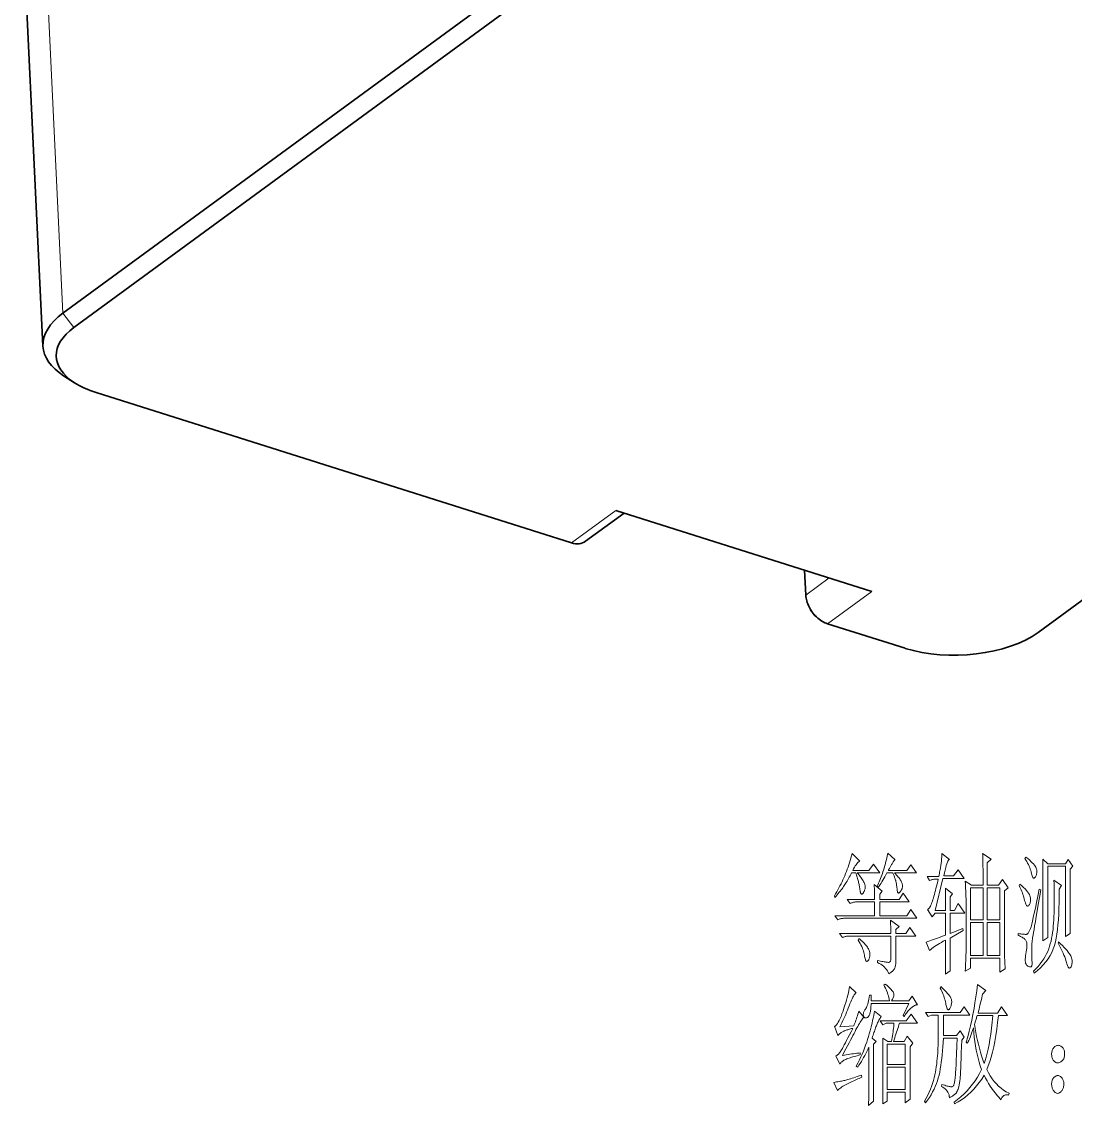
# Model space of a CAD drawing. Extents: x 20 to 415, y 10 to 290.
# Drawn here: x 332.04 to 373.4, y 143.09 to 185.61 of the extents above; entities that cross this region are included whole.
import ezdxf

# ---------------------------------------------------------------- set-up
doc = ezdxf.new("R2010")
doc.units = 0

msp = doc.modelspace()

# ---------------------------------------------------------------- linework, layer by layer
at = {"color": 7, "lineweight": 35}
for p, q in [((333.667, 174.175), (366.397, 198.136)), ((334.095, 173.612), (366.825, 197.573)), ((371.948, 161.649), (404.678, 185.61))]:
    msp.add_line(p, q, dxfattribs=at)
at = {"color": 7, "lineweight": 13, "ltscale": 0.435742}
msp.add_line((333.667, 174.175), (332.83, 191.584), dxfattribs=at)
at = {"color": 7, "lineweight": 35, "ltscale": 0.435742}
msp.add_line((332.882, 172.877), (332.045, 190.287), dxfattribs=at)
at = {"color": 7, "lineweight": 13, "ltscale": 0.017674}
msp.add_line((333.667, 174.175), (334.095, 173.612), dxfattribs=at)
at = {"color": 7, "lineweight": 35, "ltscale": 0.01264}
msp.add_line((334.117, 171.446), (333.692, 171.72), dxfattribs=at)
at = {"color": 7, "lineweight": 35, "ltscale": 0.489053}
msp.add_line((334.975, 171.057), (353.628, 165.162), dxfattribs=at)
at = {"color": 7, "lineweight": 13, "ltscale": 0.053845}
for p, q in [((353.628, 165.162), (355.366, 166.434)), ((363.682, 161.984), (365.419, 163.257))]:
    msp.add_line(p, q, dxfattribs=at)
at = {"color": 7, "lineweight": 35, "ltscale": 0.0469}
msp.add_line((354.177, 165.223), (355.691, 166.331), dxfattribs=at)
at = {"color": 7, "lineweight": 35, "ltscale": 0.263591}
msp.add_line((365.419, 163.257), (355.366, 166.434), dxfattribs=at)
at = {"color": 7, "lineweight": 35, "ltscale": 0.024561}
msp.add_line((362.826, 163.11), (362.779, 164.091), dxfattribs=at)
at = {"color": 7, "lineweight": 13, "ltscale": 0.028567}
msp.add_line((362.826, 163.11), (363.748, 163.785), dxfattribs=at)
at = {"color": 7, "lineweight": 35, "ltscale": 0.003102}
msp.add_line((363.006, 162.54), (362.951, 162.651), dxfattribs=at)
at = {"color": 7, "lineweight": 35, "ltscale": 0.003104}
msp.add_line((363.15, 162.343), (363.24, 162.257), dxfattribs=at)
at = {"color": 7, "lineweight": 35, "ltscale": 0.07975}
msp.add_line((363.682, 161.984), (366.723, 161.023), dxfattribs=at)
at = {"color": 7, "lineweight": 13}
for points in [[(364.645, 152.972), (364.62, 152.881), (364.595, 152.79), (364.568, 152.701), (364.541, 152.612), (364.512, 152.525), (364.483, 152.438), (364.452, 152.353), (364.421, 152.268), (364.388, 152.185), (364.355, 152.102), (364.32, 152.021), (364.284, 151.94), (364.246, 151.859), (364.208, 151.779), (364.167, 151.7), (364.126, 151.621), (364.082, 151.543), (364.038, 151.466), (363.992, 151.389), (363.945, 151.312), (363.965, 151.252), (364.012, 151.304), (364.056, 151.354), (364.099, 151.403), (364.139, 151.451), (364.177, 151.497), (364.213, 151.543), (364.247, 151.587), (364.278, 151.63), (364.308, 151.672), (364.335, 151.712), (364.361, 151.753), (364.388, 151.796), (364.415, 151.841), (364.444, 151.888), (364.472, 151.937), (364.502, 151.988), (364.531, 152.041), (364.562, 152.096), (364.593, 152.153), (364.625, 152.212), (364.785, 152.212), (364.8, 152.169), (364.815, 152.125), (364.829, 152.082), (364.842, 152.04), (364.855, 151.997), (364.866, 151.956), (364.877, 151.914), (364.887, 151.873), (364.896, 151.833), (364.905, 151.792), (364.913, 151.753), (364.92, 151.716), (364.927, 151.68), (364.934, 151.645), (364.94, 151.612), (364.946, 151.581), (364.951, 151.552), (364.956, 151.524), (364.961, 151.497), (364.965, 151.472), (364.969, 151.45), (364.974, 151.43), (364.979, 151.414), (364.986, 151.4), (364.992, 151.39), (365, 151.382), (365.007, 151.378), (365.016, 151.376), (365.025, 151.378), (365.035, 151.382), (365.045, 151.389), (365.055, 151.398), (365.065, 151.408), (365.075, 151.421), (365.085, 151.435), (365.095, 151.451), (365.105, 151.468), (365.115, 151.488), (365.125, 151.509), (365.135, 151.532), (365.144, 151.557), (365.15, 151.582), (365.155, 151.607), (365.157, 151.633), (365.157, 151.66), (365.155, 151.687), (365.151, 151.715), (365.144, 151.744), (365.136, 151.773), (365.125, 151.802), (365.111, 151.833), (365.094, 151.867), (365.074, 151.902), (365.051, 151.94), (365.025, 151.98), (364.995, 152.022), (364.962, 152.066), (364.926, 152.113), (364.887, 152.161), (364.845, 152.212), (365.725, 152.212), (365.485, 152.552), (365.305, 152.312), (364.665, 152.312), (364.7, 152.377), (364.734, 152.436), (364.766, 152.488), (364.796, 152.533), (364.825, 152.572), (364.852, 152.605), (364.878, 152.632), (364.902, 152.652), (364.924, 152.665), (364.945, 152.672)], [(366.305, 152.212), (367.165, 152.212), (366.945, 152.532), (366.785, 152.312), (366.065, 152.312), (366.073, 152.329), (366.083, 152.347), (366.093, 152.367), (366.105, 152.388), (366.117, 152.41), (366.131, 152.434), (366.145, 152.459), (366.161, 152.485), (366.177, 152.513), (366.195, 152.542), (366.212, 152.571), (366.229, 152.598), (366.244, 152.622), (366.259, 152.645), (366.272, 152.665), (366.285, 152.683), (366.296, 152.698), (366.307, 152.712), (366.316, 152.723), (366.325, 152.732), (366.045, 152.992), (366.032, 152.928), (366.019, 152.863), (366.004, 152.798), (365.989, 152.732), (365.972, 152.665), (365.955, 152.598), (365.936, 152.53), (365.917, 152.461), (365.896, 152.392), (365.875, 152.322), (365.852, 152.253), (365.83, 152.185), (365.806, 152.119), (365.782, 152.054), (365.757, 151.99), (365.732, 151.928), (365.706, 151.867), (365.68, 151.807), (365.652, 151.749), (365.625, 151.692), (365.665, 151.652), (365.69, 151.683), (365.717, 151.72), (365.746, 151.762), (365.777, 151.809), (365.81, 151.862), (365.845, 151.921), (365.882, 151.986), (365.921, 152.056), (365.962, 152.131), (366.005, 152.212), (366.245, 152.212), (366.257, 152.181), (366.268, 152.15), (366.279, 152.12), (366.29, 152.091), (366.3, 152.062), (366.31, 152.035), (366.319, 152.008), (366.328, 151.982), (366.337, 151.957), (366.345, 151.932), (366.353, 151.907), (366.36, 151.88), (366.367, 151.851), (366.374, 151.82), (366.38, 151.787), (366.386, 151.752), (366.391, 151.715), (366.396, 151.676), (366.401, 151.635), (366.405, 151.592), (366.409, 151.551), (366.415, 151.516), (366.421, 151.486), (366.429, 151.461), (366.437, 151.442), (366.447, 151.429), (366.457, 151.422), (366.469, 151.42), (366.481, 151.423), (366.495, 151.432), (366.508, 151.445), (366.522, 151.458), (366.534, 151.473), (366.546, 151.488), (366.557, 151.505), (366.568, 151.522), (366.578, 151.541), (366.588, 151.56), (366.596, 151.581), (366.605, 151.602), (366.612, 151.625), (366.617, 151.648), (366.62, 151.671), (366.621, 151.695), (366.62, 151.72), (366.617, 151.745), (366.612, 151.771), (366.605, 151.798), (366.596, 151.825), (366.585, 151.852), (366.571, 151.881), (366.554, 151.912), (366.534, 151.944), (366.511, 151.977), (366.485, 152.012), (366.455, 152.049), (366.422, 152.088), (366.386, 152.128), (366.347, 152.169)], [(368.485, 149.652), (369.005, 149.952), (368.985, 150.032), (368.485, 149.832), (368.485, 150.632), (369.065, 150.632), (368.805, 151.012), (368.665, 150.732), (368.485, 150.732), (368.485, 151.272), (368.585, 151.392), (368.305, 151.612), (368.305, 151.528), (368.305, 151.443), (368.305, 151.357), (368.305, 151.27), (368.305, 151.182), (368.305, 151.094), (368.305, 151.005), (368.305, 150.915), (368.305, 150.824), (368.305, 150.732), (367.905, 150.732), (368.205, 151.992), (369.045, 151.992), (368.805, 152.332), (368.625, 152.092), (368.245, 152.092), (368.269, 152.214), (368.292, 152.323), (368.315, 152.419), (368.338, 152.502), (368.36, 152.572), (368.382, 152.63), (368.403, 152.675), (368.424, 152.707), (368.445, 152.726), (368.465, 152.732), (368.165, 152.972), (368.164, 152.932), (368.164, 152.892), (368.162, 152.852), (368.16, 152.812), (368.157, 152.772), (368.154, 152.732), (368.15, 152.692), (368.146, 152.652), (368.14, 152.612), (368.135, 152.572), (368.128, 152.531), (368.122, 152.488), (368.114, 152.443), (368.106, 152.396), (368.097, 152.347), (368.088, 152.296), (368.078, 152.243), (368.068, 152.188), (368.056, 152.131), (368.045, 152.072), (367.585, 152.072), (367.685, 151.912), (367.713, 151.924), (367.741, 151.934), (367.769, 151.943), (367.797, 151.951), (367.825, 151.957), (367.853, 151.963), (367.881, 151.967), (367.909, 151.97), (367.937, 151.972), (367.965, 151.972), (368.025, 151.972), (368.001, 151.874), (367.978, 151.78), (367.955, 151.689), (367.934, 151.603), (367.912, 151.52), (367.892, 151.441), (367.871, 151.365), (367.852, 151.294), (367.833, 151.226), (367.815, 151.162), (367.796, 151.103), (367.778, 151.048), (367.758, 150.997), (367.738, 150.951), (367.717, 150.91), (367.696, 150.873), (367.674, 150.841), (367.652, 150.814), (367.628, 150.791), (367.605, 150.772), (367.785, 150.492), (367.905, 150.632), (368.305, 150.632), (368.305, 149.772), (368.225, 149.741), (368.146, 149.71), (368.068, 149.68), (367.991, 149.651), (367.915, 149.622), (367.839, 149.595), (367.764, 149.568), (367.69, 149.542), (367.617, 149.517), (367.545, 149.492), (367.685, 149.172), (367.727, 149.209), (367.774, 149.246), (367.825, 149.284), (367.88, 149.323), (367.94, 149.362), (368.004, 149.403), (368.073, 149.444), (368.146, 149.486), (368.223, 149.529), (368.305, 149.572), (368.305, 149.458), (368.305, 149.34), (368.305, 149.217), (368.305, 149.089), (368.305, 148.957), (368.305, 148.821), (368.305, 148.681), (368.305, 148.536), (368.305, 148.386), (368.305, 148.232), (368.485, 148.372), (368.485, 148.446), (368.485, 148.532), (368.485, 148.63), (368.485, 148.74), (368.485, 148.862), (368.485, 148.996), (368.485, 149.142), (368.485, 149.3), (368.485, 149.47)], [(370.625, 148.972), (370.625, 151.512), (370.765, 151.632), (370.545, 151.952), (370.385, 151.732), (369.945, 151.732), (369.945, 152.612), (370.105, 152.752), (369.765, 152.972), (369.769, 152.892), (369.772, 152.801), (369.775, 152.701), (369.778, 152.592), (369.78, 152.472), (369.782, 152.344), (369.783, 152.205), (369.784, 152.057), (369.785, 151.9), (369.785, 151.732), (369.325, 151.732), (369.085, 151.892), (369.092, 151.767), (369.099, 151.631), (369.105, 151.484), (369.11, 151.326), (369.115, 151.157), (369.118, 150.978), (369.121, 150.788), (369.123, 150.587), (369.124, 150.375), (369.125, 150.152), (369.124, 149.929), (369.123, 149.716), (369.121, 149.512), (369.118, 149.317), (369.115, 149.132), (369.11, 148.957), (369.105, 148.792), (369.099, 148.636), (369.092, 148.489), (369.085, 148.352), (369.285, 148.472), (369.285, 148.872), (370.445, 148.872), (370.445, 148.312), (370.645, 148.452)], [(371.465, 152.832), (371.425, 152.772), (371.463, 152.713), (371.499, 152.653), (371.532, 152.594), (371.562, 152.536), (371.59, 152.477), (371.614, 152.42), (371.636, 152.362), (371.655, 152.305), (371.671, 152.249), (371.685, 152.192), (371.697, 152.141), (371.71, 152.097), (371.723, 152.062), (371.738, 152.036), (371.752, 152.017), (371.768, 152.008), (371.783, 152.006), (371.8, 152.013), (371.817, 152.029), (371.835, 152.052), (371.851, 152.081), (371.866, 152.11), (371.877, 152.139), (371.886, 152.169), (371.892, 152.2), (371.896, 152.231), (371.897, 152.263), (371.896, 152.296), (371.891, 152.329), (371.885, 152.362), (371.873, 152.398), (371.855, 152.436), (371.83, 152.476), (371.798, 152.519), (371.76, 152.565), (371.714, 152.613), (371.662, 152.664), (371.603, 152.718), (371.537, 152.774)], [(372.125, 149.552), (372.325, 149.672), (372.325, 152.472), (373.025, 152.472), (373.025, 149.712), (373.205, 149.832), (373.205, 149.912), (373.205, 149.992), (373.205, 150.072), (373.205, 150.152), (373.205, 150.232), (373.205, 150.312), (373.205, 150.392), (373.205, 150.472), (373.205, 150.552), (373.205, 150.632), (373.205, 152.352), (373.305, 152.472), (373.125, 152.732), (373.025, 152.572), (372.325, 152.572), (372.125, 152.752), (372.125, 152.646), (372.125, 152.526), (372.125, 152.393), (372.125, 152.247), (372.125, 152.087), (372.125, 151.915), (372.125, 151.729), (372.125, 151.53), (372.125, 151.318), (372.125, 151.092), (372.125, 150.868), (372.125, 150.66), (372.125, 150.467), (372.125, 150.289), (372.125, 150.127), (372.125, 149.981), (372.125, 149.851), (372.125, 149.736), (372.125, 149.636)], [(372.565, 151.932), (372.568, 151.781), (372.571, 151.632), (372.573, 151.484), (372.574, 151.339), (372.575, 151.195), (372.574, 151.053), (372.573, 150.912), (372.571, 150.774), (372.568, 150.637), (372.565, 150.502), (372.559, 150.37), (372.552, 150.241), (372.541, 150.116), (372.528, 149.994), (372.512, 149.875), (372.494, 149.76), (372.473, 149.648), (372.45, 149.539), (372.423, 149.434), (372.395, 149.332), (372.361, 149.233), (372.322, 149.133), (372.275, 149.034), (372.222, 148.936), (372.162, 148.837), (372.096, 148.74), (372.023, 148.642), (371.944, 148.545), (371.857, 148.449), (371.765, 148.352), (371.785, 148.272), (371.916, 148.378), (372.036, 148.488), (372.146, 148.601), (372.246, 148.719), (372.335, 148.84), (372.414, 148.965), (372.482, 149.093), (372.54, 149.226), (372.588, 149.362), (372.625, 149.502), (372.655, 149.651), (372.682, 149.812), (372.705, 149.987), (372.724, 150.174), (372.74, 150.375), (372.752, 150.588), (372.761, 150.815), (372.766, 151.054), (372.767, 151.307), (372.765, 151.572), (372.865, 151.712)], [(365.525, 151.172), (364.445, 151.172), (364.565, 151.012), (364.589, 151.024), (364.614, 151.034), (364.64, 151.043), (364.667, 151.051), (364.695, 151.057), (364.723, 151.063), (364.752, 151.067), (364.782, 151.07), (364.813, 151.072), (364.845, 151.072), (365.525, 151.072), (365.525, 150.532), (363.965, 150.532), (364.085, 150.372), (364.109, 150.384), (364.134, 150.394), (364.16, 150.403), (364.187, 150.411), (364.215, 150.417), (364.243, 150.423), (364.272, 150.427), (364.302, 150.43), (364.333, 150.432), (364.365, 150.432), (367.185, 150.432), (366.945, 150.772), (366.785, 150.532), (365.725, 150.532), (365.725, 151.072), (366.885, 151.072), (366.645, 151.412), (366.485, 151.172), (365.725, 151.172), (365.725, 151.372), (365.825, 151.492), (365.505, 151.752), (365.509, 151.711), (365.512, 151.665), (365.515, 151.616), (365.518, 151.564), (365.52, 151.507), (365.522, 151.448), (365.523, 151.384), (365.524, 151.317), (365.525, 151.247)], [(369.285, 151.632), (369.785, 151.632), (369.785, 150.372), (369.285, 150.372)], [(369.945, 151.632), (370.445, 151.632), (370.445, 150.372), (369.945, 150.372)], [(372.045, 151.552), (371.985, 151.572), (371.931, 151.301), (371.881, 151.054), (371.835, 150.833), (371.793, 150.636), (371.755, 150.465), (371.721, 150.318), (371.691, 150.197), (371.665, 150.1), (371.643, 150.029), (371.625, 149.982), (371.609, 149.95), (371.594, 149.921), (371.579, 149.895), (371.564, 149.872), (371.55, 149.852), (371.536, 149.836), (371.523, 149.823), (371.51, 149.813), (371.497, 149.806), (371.485, 149.802), (371.471, 149.801), (371.453, 149.8), (371.431, 149.801), (371.405, 149.802), (371.375, 149.805), (371.341, 149.808), (371.303, 149.813), (371.261, 149.818), (371.215, 149.825), (371.165, 149.832), (371.165, 149.752), (371.207, 149.736), (371.247, 149.719), (371.284, 149.702), (371.318, 149.684), (371.35, 149.665), (371.378, 149.646), (371.404, 149.626), (371.427, 149.605), (371.447, 149.584), (371.465, 149.562), (371.479, 149.537), (371.49, 149.506), (371.498, 149.469), (371.503, 149.426), (371.505, 149.377), (371.503, 149.322), (371.498, 149.261), (371.49, 149.194), (371.479, 149.121), (371.465, 149.042), (371.451, 148.964), (371.442, 148.892), (371.438, 148.826), (371.439, 148.767), (371.445, 148.715), (371.455, 148.669), (371.47, 148.63), (371.49, 148.598), (371.515, 148.572), (371.545, 148.552), (371.575, 148.539), (371.602, 148.529), (371.626, 148.524), (371.647, 148.524), (371.665, 148.527), (371.679, 148.536), (371.69, 148.548), (371.698, 148.565), (371.703, 148.587), (371.705, 148.612), (371.705, 148.643), (371.704, 148.677), (371.704, 148.716), (371.703, 148.76), (371.702, 148.807), (371.701, 148.86), (371.7, 148.916), (371.698, 148.977), (371.697, 149.043), (371.695, 149.112), (371.693, 149.183), (371.693, 149.252), (371.694, 149.318), (371.696, 149.383), (371.7, 149.445), (371.704, 149.505), (371.71, 149.562), (371.717, 149.618), (371.725, 149.671), (371.735, 149.722), (371.747, 149.786), (371.763, 149.876), (371.784, 149.992), (371.808, 150.135), (371.837, 150.305), (371.87, 150.501), (371.908, 150.724), (371.949, 150.974), (371.995, 151.25)], [(371.225, 151.772), (371.205, 151.712), (371.232, 151.656), (371.258, 151.6), (371.282, 151.543), (371.306, 151.485), (371.327, 151.427), (371.348, 151.369), (371.366, 151.311), (371.384, 151.252), (371.4, 151.192), (371.415, 151.132), (371.429, 151.076), (371.444, 151.028), (371.459, 150.988), (371.474, 150.956), (371.49, 150.932), (371.506, 150.916), (371.523, 150.908), (371.54, 150.908), (371.557, 150.916), (371.575, 150.932), (371.592, 150.953), (371.606, 150.976), (371.619, 151.001), (371.629, 151.028), (371.637, 151.057), (371.643, 151.088), (371.647, 151.121), (371.648, 151.156), (371.648, 151.193), (371.645, 151.232), (371.637, 151.274), (371.622, 151.318), (371.599, 151.365), (371.568, 151.415), (371.53, 151.467), (371.484, 151.523), (371.431, 151.581), (371.37, 151.642), (371.301, 151.706)], [(366.165, 149.832), (364.145, 149.832), (364.265, 149.672), (364.289, 149.684), (364.314, 149.694), (364.34, 149.703), (364.367, 149.711), (364.395, 149.717), (364.423, 149.723), (364.452, 149.727), (364.482, 149.73), (364.513, 149.732), (364.545, 149.732), (366.165, 149.732), (366.165, 148.832), (366.164, 148.806), (366.16, 148.782), (366.155, 148.762), (366.147, 148.744), (366.137, 148.73), (366.125, 148.718), (366.111, 148.71), (366.094, 148.704), (366.076, 148.702), (366.055, 148.702), (366.031, 148.705), (366.003, 148.708), (365.972, 148.713), (365.936, 148.718), (365.897, 148.725), (365.854, 148.732), (365.808, 148.741), (365.757, 148.75), (365.703, 148.761), (365.645, 148.772), (365.645, 148.692), (365.707, 148.663), (365.765, 148.63), (365.819, 148.594), (365.869, 148.555), (365.915, 148.512), (365.957, 148.467), (365.995, 148.418), (366.029, 148.366), (366.059, 148.311), (366.085, 148.252), (366.123, 148.276), (366.158, 148.3), (366.19, 148.324), (366.219, 148.348), (366.245, 148.372), (366.267, 148.396), (366.286, 148.42), (366.302, 148.444), (366.315, 148.468), (366.325, 148.492), (366.332, 148.517), (366.339, 148.544), (366.345, 148.572), (366.35, 148.601), (366.355, 148.632), (366.358, 148.665), (366.361, 148.7), (366.363, 148.736), (366.364, 148.773), (366.365, 148.812), (366.365, 149.732), (367.145, 149.732), (366.905, 150.072), (366.745, 149.832), (366.365, 149.832), (366.365, 149.992), (366.485, 150.112), (366.145, 150.352), (366.149, 150.293), (366.152, 150.236), (366.155, 150.18), (366.158, 150.125), (366.16, 150.072), (366.162, 150.021), (366.163, 149.972), (366.164, 149.924), (366.165, 149.877)], [(369.285, 150.272), (369.785, 150.272), (369.785, 148.972), (369.285, 148.972)], [(369.945, 150.272), (370.445, 150.272), (370.445, 148.972), (369.945, 148.972)], [(364.905, 149.632), (364.885, 149.572), (364.923, 149.509), (364.958, 149.446), (364.99, 149.385), (365.019, 149.324), (365.045, 149.265), (365.067, 149.206), (365.086, 149.149), (365.102, 149.092), (365.115, 149.037), (365.125, 148.982), (365.133, 148.931), (365.142, 148.886), (365.151, 148.847), (365.162, 148.814), (365.172, 148.787), (365.184, 148.766), (365.195, 148.751), (365.208, 148.742), (365.221, 148.739), (365.235, 148.742), (365.248, 148.75), (365.261, 148.76), (365.273, 148.772), (365.284, 148.787), (365.295, 148.805), (365.304, 148.825), (365.313, 148.848), (365.321, 148.874), (365.328, 148.902), (365.335, 148.932), (365.339, 148.964), (365.342, 148.997), (365.341, 149.029), (365.338, 149.062), (365.332, 149.095), (365.324, 149.128), (365.313, 149.161), (365.3, 149.195), (365.283, 149.228), (365.265, 149.262), (365.243, 149.297), (365.218, 149.332), (365.19, 149.367), (365.159, 149.403), (365.125, 149.44), (365.087, 149.477), (365.046, 149.515), (365.002, 149.554), (364.955, 149.593)], [(372.745, 149.512), (372.725, 149.452), (372.771, 149.373), (372.815, 149.294), (372.855, 149.217), (372.893, 149.14), (372.927, 149.065), (372.959, 148.99), (372.987, 148.917), (373.013, 148.844), (373.035, 148.773), (373.055, 148.702), (373.073, 148.638), (373.091, 148.584), (373.109, 148.54), (373.127, 148.507), (373.145, 148.485), (373.163, 148.473), (373.181, 148.472), (373.199, 148.482), (373.217, 148.502), (373.235, 148.532), (373.251, 148.569), (373.264, 148.605), (373.273, 148.642), (373.28, 148.68), (373.282, 148.717), (373.282, 148.756), (373.277, 148.794), (373.27, 148.833), (373.259, 148.873), (373.245, 148.912), (373.225, 148.954), (373.199, 149), (373.166, 149.05), (373.126, 149.104), (373.08, 149.162), (373.026, 149.224), (372.966, 149.29), (372.899, 149.36), (372.825, 149.434)], [(364.265, 145.052), (364.335, 145.185), (364.401, 145.31), (364.464, 145.429), (364.522, 145.54), (364.577, 145.645), (364.628, 145.742), (364.676, 145.833), (364.719, 145.916), (364.759, 145.993), (364.795, 146.062), (364.828, 146.127), (364.862, 146.188), (364.894, 146.245), (364.926, 146.299), (364.957, 146.35), (364.988, 146.397), (365.018, 146.441), (365.048, 146.482), (365.076, 146.519), (365.105, 146.552), (364.905, 146.792), (364.888, 146.729), (364.871, 146.667), (364.853, 146.606), (364.834, 146.546), (364.815, 146.487), (364.794, 146.43), (364.773, 146.374), (364.751, 146.319), (364.728, 146.265), (364.705, 146.212), (364.165, 146.172), (364.204, 146.253), (364.243, 146.333), (364.281, 146.414), (364.318, 146.496), (364.355, 146.577), (364.39, 146.66), (364.425, 146.742), (364.459, 146.825), (364.492, 146.909), (364.525, 146.992), (364.556, 147.073), (364.587, 147.148), (364.617, 147.216), (364.646, 147.277), (364.675, 147.332), (364.702, 147.381), (364.729, 147.424), (364.755, 147.46), (364.78, 147.489), (364.805, 147.512), (364.545, 147.752), (364.531, 147.674), (364.515, 147.592), (364.496, 147.506), (364.474, 147.416), (364.45, 147.322), (364.422, 147.224), (364.392, 147.122), (364.359, 147.016), (364.323, 146.906), (364.285, 146.792), (364.245, 146.682), (364.207, 146.583), (364.17, 146.495), (364.134, 146.418), (364.1, 146.352), (364.066, 146.298), (364.034, 146.255), (364.003, 146.223), (363.973, 146.202), (363.945, 146.192), (364.085, 145.832), (364.112, 145.859), (364.14, 145.884), (364.166, 145.907), (364.192, 145.928), (364.217, 145.947), (364.242, 145.964), (364.266, 145.979), (364.29, 145.992), (364.312, 146.003), (364.335, 146.012), (364.358, 146.021), (364.383, 146.029), (364.411, 146.038), (364.44, 146.048), (364.472, 146.057), (364.506, 146.068), (364.543, 146.078), (364.581, 146.089), (364.622, 146.101), (364.665, 146.112), (364.599, 145.978), (364.538, 145.853), (364.481, 145.739), (364.428, 145.636), (364.38, 145.542), (364.336, 145.46), (364.297, 145.387), (364.262, 145.325), (364.231, 145.274), (364.205, 145.232), (364.181, 145.198), (364.158, 145.167), (364.136, 145.139), (364.115, 145.114), (364.095, 145.092), (364.075, 145.074), (364.056, 145.059), (364.038, 145.047), (364.021, 145.038), (364.005, 145.032), (364.165, 144.712), (364.178, 144.736), (364.195, 144.759), (364.214, 144.781), (364.237, 144.802), (364.262, 144.822), (364.291, 144.842), (364.322, 144.861), (364.357, 144.879), (364.394, 144.896), (364.435, 144.912), (364.478, 144.928), (364.523, 144.944), (364.571, 144.96), (364.62, 144.976), (364.672, 144.992), (364.726, 145.008), (364.783, 145.024), (364.841, 145.04), (364.902, 145.056), (364.965, 145.072), (364.965, 145.152), (364.9, 145.144), (364.834, 145.136), (364.767, 145.127), (364.699, 145.117), (364.63, 145.107), (364.559, 145.097), (364.487, 145.087), (364.414, 145.076), (364.34, 145.064)], [(366.645, 146.612), (366.685, 146.572), (366.713, 146.619), (366.742, 146.664), (366.771, 146.706), (366.8, 146.745), (366.83, 146.782), (366.86, 146.817), (366.891, 146.85), (366.922, 146.88), (366.953, 146.907), (366.985, 146.932), (367.016, 146.955), (367.045, 146.975), (367.072, 146.992), (367.097, 147.006), (367.12, 147.017), (367.141, 147.026), (367.16, 147.032), (367.177, 147.035), (367.192, 147.035), (367.205, 147.032), (367.005, 147.372), (366.865, 147.192), (366.185, 147.192), (366.207, 147.224), (366.227, 147.255), (366.243, 147.286), (366.257, 147.316), (366.267, 147.345), (366.275, 147.374), (366.279, 147.402), (366.281, 147.429), (366.279, 147.456), (366.275, 147.482), (366.266, 147.509), (366.252, 147.539), (366.232, 147.57), (366.208, 147.604), (366.177, 147.64), (366.142, 147.678), (366.1, 147.718), (366.054, 147.761), (366.002, 147.805), (365.945, 147.852), (365.885, 147.812), (365.919, 147.752), (365.951, 147.692), (365.98, 147.631), (366.006, 147.569), (366.03, 147.507), (366.05, 147.445), (366.068, 147.383), (366.083, 147.32), (366.095, 147.256), (366.105, 147.192), (365.385, 147.192), (365.385, 147.412), (365.325, 147.412), (365.312, 147.331), (365.299, 147.256), (365.285, 147.186), (365.27, 147.123), (365.255, 147.065), (365.238, 147.013), (365.221, 146.966), (365.203, 146.926), (365.184, 146.891), (365.165, 146.862), (365.146, 146.837), (365.13, 146.811), (365.116, 146.786), (365.104, 146.762), (365.095, 146.737), (365.088, 146.714), (365.084, 146.69), (365.082, 146.667), (365.082, 146.645), (365.085, 146.622), (365.089, 146.602), (365.096, 146.583), (365.103, 146.567), (365.112, 146.554), (365.122, 146.542), (365.134, 146.534), (365.147, 146.527), (365.162, 146.523), (365.177, 146.522), (365.195, 146.522), (365.212, 146.526), (365.229, 146.532), (365.245, 146.54), (365.26, 146.551), (365.275, 146.565), (365.288, 146.581), (365.301, 146.6), (365.313, 146.622), (365.324, 146.646), (365.335, 146.672), (365.344, 146.702), (365.353, 146.734), (365.36, 146.769), (365.367, 146.807), (365.372, 146.847), (365.377, 146.891), (365.38, 146.937), (365.383, 146.986), (365.384, 147.038), (365.385, 147.092), (366.865, 147.092)], [(368.125, 147.752), (368.105, 147.692), (368.136, 147.629), (368.164, 147.566), (368.191, 147.505), (368.215, 147.444), (368.237, 147.385), (368.257, 147.326), (368.275, 147.269), (368.29, 147.212), (368.304, 147.157), (368.315, 147.102), (368.325, 147.051), (368.335, 147.006), (368.346, 146.966), (368.356, 146.931), (368.367, 146.902), (368.378, 146.879), (368.39, 146.862), (368.401, 146.85), (368.413, 146.843), (368.425, 146.842), (368.437, 146.846), (368.448, 146.853), (368.46, 146.864), (368.471, 146.878), (368.482, 146.895), (368.493, 146.916), (368.504, 146.94), (368.514, 146.967), (368.525, 146.998), (368.535, 147.032), (368.543, 147.068), (368.549, 147.103), (368.551, 147.138), (368.551, 147.172), (368.547, 147.205), (368.541, 147.238), (368.531, 147.27), (368.519, 147.301), (368.503, 147.332), (368.485, 147.362), (368.463, 147.393), (368.438, 147.426), (368.41, 147.46), (368.379, 147.497), (368.345, 147.535), (368.307, 147.575), (368.266, 147.616), (368.222, 147.66), (368.175, 147.705)], [(369.725, 144.492), (369.646, 144.343), (369.56, 144.198), (369.468, 144.058), (369.37, 143.923), (369.265, 143.792), (369.154, 143.667), (369.036, 143.546), (368.912, 143.43), (368.782, 143.319), (368.645, 143.212), (368.665, 143.152), (368.802, 143.228), (368.935, 143.312), (369.063, 143.404), (369.186, 143.504), (369.305, 143.612), (369.418, 143.728), (369.527, 143.852), (369.631, 143.984), (369.73, 144.124), (369.825, 144.272), (369.882, 144.162), (369.941, 144.055), (370.002, 143.951), (370.065, 143.85), (370.13, 143.752), (370.197, 143.658), (370.266, 143.567), (370.337, 143.479), (370.41, 143.394), (370.485, 143.312), (370.502, 143.357), (370.522, 143.396), (370.545, 143.429), (370.571, 143.456), (370.6, 143.477), (370.631, 143.492), (370.665, 143.501), (370.702, 143.504), (370.742, 143.501), (370.785, 143.492), (370.805, 143.572), (370.695, 143.628), (370.59, 143.692), (370.49, 143.764), (370.395, 143.844), (370.305, 143.932), (370.219, 144.028), (370.138, 144.132), (370.062, 144.244), (369.991, 144.364), (369.925, 144.492), (369.987, 144.643), (370.046, 144.808), (370.101, 144.986), (370.152, 145.177), (370.2, 145.382), (370.244, 145.601), (370.285, 145.834), (370.322, 146.08), (370.355, 146.339), (370.385, 146.612), (370.745, 146.612), (370.505, 146.952), (370.345, 146.712), (369.585, 146.712), (369.605, 146.792), (369.624, 146.87), (369.643, 146.947), (369.662, 147.023), (369.68, 147.097), (369.698, 147.171), (369.715, 147.243), (369.732, 147.314), (369.749, 147.384), (369.765, 147.452), (369.885, 147.592), (369.565, 147.832), (369.535, 147.59), (369.502, 147.352), (369.466, 147.117), (369.427, 146.885), (369.385, 146.657), (369.339, 146.433), (369.29, 146.213), (369.238, 145.996), (369.183, 145.782), (369.125, 145.572), (369.165, 145.532), (369.174, 145.542), (369.187, 145.563), (369.203, 145.595), (369.222, 145.638), (369.245, 145.692), (369.27, 145.758), (369.299, 145.835), (369.331, 145.923), (369.366, 146.022), (369.405, 146.132), (369.419, 145.95), (369.437, 145.772), (369.459, 145.598), (369.485, 145.428), (369.515, 145.262), (369.549, 145.1), (369.587, 144.942), (369.629, 144.788), (369.675, 144.638)], [(365.485, 145.492), (365.585, 145.592), (365.425, 145.732), (365.444, 145.788), (365.464, 145.841), (365.482, 145.893), (365.5, 145.944), (365.517, 145.992), (365.534, 146.04), (365.55, 146.085), (365.566, 146.129), (365.58, 146.172), (365.595, 146.212), (365.609, 146.252), (365.625, 146.291), (365.641, 146.329), (365.659, 146.366), (365.677, 146.402), (365.697, 146.438), (365.717, 146.473), (365.739, 146.507), (365.761, 146.54), (365.785, 146.572), (365.525, 146.792), (365.508, 146.703), (365.49, 146.612), (365.47, 146.518), (365.448, 146.421), (365.425, 146.322), (365.4, 146.221), (365.374, 146.118), (365.346, 146.012), (365.316, 145.903), (365.285, 145.792), (365.251, 145.68), (365.214, 145.567), (365.174, 145.453), (365.131, 145.338), (365.085, 145.222), (365.035, 145.106), (364.982, 144.989), (364.926, 144.871), (364.867, 144.752), (364.805, 144.632), (364.865, 144.592), (364.912, 144.665), (364.959, 144.739), (365.005, 144.814), (365.05, 144.89), (365.095, 144.967), (365.138, 145.046), (365.181, 145.126), (365.223, 145.207), (365.264, 145.289), (365.305, 145.372), (365.305, 143.812), (365.305, 143.733), (365.304, 143.656), (365.303, 143.58), (365.302, 143.505), (365.3, 143.432), (365.298, 143.361), (365.295, 143.292), (365.292, 143.224), (365.289, 143.157), (365.285, 143.092), (365.485, 143.252)], [(368.165, 143.912), (368.145, 143.832), (368.202, 143.803), (368.254, 143.77), (368.3, 143.734), (368.34, 143.695), (368.375, 143.652), (368.404, 143.607), (368.428, 143.558), (368.446, 143.506), (368.458, 143.451), (368.465, 143.392), (368.496, 143.408), (368.525, 143.424), (368.553, 143.439), (368.578, 143.455), (368.602, 143.47), (368.624, 143.485), (368.645, 143.499), (368.663, 143.514), (368.68, 143.528), (368.695, 143.542), (368.708, 143.557), (368.722, 143.572), (368.734, 143.589), (368.746, 143.606), (368.757, 143.625), (368.768, 143.644), (368.778, 143.665), (368.788, 143.686), (368.796, 143.709), (368.805, 143.732), (368.813, 143.757), (368.82, 143.784), (368.828, 143.812), (368.835, 143.843), (368.842, 143.875), (368.849, 143.909), (368.856, 143.944), (368.862, 143.982), (368.869, 144.021), (368.875, 144.062), (368.881, 144.116), (368.887, 144.193), (368.894, 144.294), (368.9, 144.418), (368.907, 144.565), (368.914, 144.736), (368.922, 144.93), (368.929, 145.147), (368.937, 145.388), (368.945, 145.652), (369.045, 145.772), (368.885, 146.012), (368.745, 145.832), (368.225, 145.832), (368.225, 146.632), (369.265, 146.632), (369.045, 146.952), (368.885, 146.732), (367.525, 146.732), (367.625, 146.572), (367.765, 146.632), (368.025, 146.632), (368.025, 146.498), (368.024, 146.367), (368.024, 146.24), (368.023, 146.116), (368.022, 145.995), (368.021, 145.878), (368.02, 145.764), (368.018, 145.653), (368.017, 145.546), (368.015, 145.442), (368.012, 145.34), (368.008, 145.237), (368.002, 145.134), (367.994, 145.03), (367.985, 144.925), (367.974, 144.82), (367.962, 144.714), (367.948, 144.607), (367.932, 144.5), (367.915, 144.392), (367.894, 144.284), (367.869, 144.174), (367.838, 144.063), (367.803, 143.951), (367.762, 143.837), (367.717, 143.723), (367.666, 143.607), (367.611, 143.49), (367.55, 143.372), (367.485, 143.252), (367.525, 143.192), (367.602, 143.297), (367.674, 143.402), (367.74, 143.509), (367.802, 143.616), (367.857, 143.725), (367.908, 143.834), (367.952, 143.945), (367.992, 144.056), (368.026, 144.169), (368.055, 144.282), (368.08, 144.399), (368.103, 144.523), (368.125, 144.652), (368.144, 144.788), (368.162, 144.93), (368.178, 145.078), (368.193, 145.232), (368.205, 145.393), (368.216, 145.559), (368.225, 145.732), (368.765, 145.732), (368.761, 145.625), (368.757, 145.52), (368.753, 145.416), (368.749, 145.313), (368.745, 145.212), (368.741, 145.113), (368.737, 145.016), (368.733, 144.92), (368.729, 144.825), (368.725, 144.732), (368.721, 144.643), (368.716, 144.558), (368.712, 144.478), (368.707, 144.403), (368.702, 144.332), (368.697, 144.267), (368.692, 144.206), (368.686, 144.15), (368.681, 144.099), (368.675, 144.052), (368.668, 144.01), (368.66, 143.973), (368.651, 143.939), (368.641, 143.91), (368.63, 143.885), (368.617, 143.864), (368.603, 143.847), (368.588, 143.835), (368.572, 143.826), (368.555, 143.822), (368.535, 143.821), (368.51, 143.823), (368.482, 143.826), (368.449, 143.832), (368.412, 143.84), (368.371, 143.85), (368.326, 143.862), (368.276, 143.877), (368.223, 143.893)], [(366.925, 143.832), (366.925, 145.392), (367.025, 145.532), (366.805, 145.812), (366.685, 145.592), (366.265, 145.592), (366.289, 145.668), (366.313, 145.743), (366.337, 145.817), (366.361, 145.89), (366.385, 145.962), (366.409, 146.034), (366.433, 146.105), (366.457, 146.175), (366.481, 146.244), (366.505, 146.312), (367.205, 146.312), (366.965, 146.672), (366.765, 146.412), (365.745, 146.412), (365.845, 146.252), (365.985, 146.312), (366.285, 146.312), (366.28, 146.248), (366.274, 146.181), (366.267, 146.113), (366.259, 146.044), (366.25, 145.972), (366.239, 145.9), (366.227, 145.825), (366.214, 145.749), (366.2, 145.672), (366.185, 145.592), (366.045, 145.592), (365.845, 145.732), (365.845, 145.6), (365.845, 145.468), (365.845, 145.335), (365.845, 145.201), (365.845, 145.067), (365.845, 144.933), (365.845, 144.799), (365.845, 144.664), (365.845, 144.528), (365.845, 144.392), (365.845, 144.258), (365.845, 144.125), (365.845, 143.995), (365.845, 143.868), (365.845, 143.742), (365.845, 143.62), (365.845, 143.499), (365.845, 143.381), (365.845, 143.266), (365.845, 143.152), (366.025, 143.252), (366.025, 143.612), (366.725, 143.612), (366.725, 143.192), (366.925, 143.332), (366.925, 143.363), (366.925, 143.397), (366.925, 143.436), (366.925, 143.48), (366.925, 143.527), (366.925, 143.58), (366.925, 143.636), (366.925, 143.697), (366.925, 143.763)], [(369.445, 146.272), (369.457, 146.305), (369.468, 146.337), (369.479, 146.37), (369.49, 146.404), (369.5, 146.437), (369.51, 146.472), (369.519, 146.506), (369.528, 146.541), (369.537, 146.577), (369.545, 146.612), (370.165, 146.612), (370.14, 146.356), (370.113, 146.115), (370.084, 145.889), (370.053, 145.678), (370.02, 145.482), (369.985, 145.302), (369.948, 145.137), (369.909, 144.987), (369.868, 144.852), (369.825, 144.732), (369.774, 144.881), (369.726, 145.031), (369.681, 145.182), (369.639, 145.334), (369.6, 145.487), (369.563, 145.642), (369.529, 145.798), (369.498, 145.955), (369.47, 146.113)], [(366.025, 145.492), (366.725, 145.492), (366.725, 144.692), (366.025, 144.692)], [(372.985, 145.102), (372.983, 145.062), (372.979, 145.023), (372.971, 144.987), (372.961, 144.954), (372.947, 144.922), (372.931, 144.894), (372.911, 144.867), (372.889, 144.843), (372.863, 144.822), (372.835, 144.802), (372.805, 144.786), (372.776, 144.774), (372.748, 144.766), (372.721, 144.762), (372.695, 144.762), (372.669, 144.766), (372.644, 144.774), (372.62, 144.786), (372.597, 144.802), (372.575, 144.822), (372.554, 144.845), (372.536, 144.87), (372.52, 144.896), (372.506, 144.923), (372.495, 144.952), (372.486, 144.983), (372.48, 145.016), (372.476, 145.05), (372.474, 145.085), (372.475, 145.122), (372.478, 145.159), (372.483, 145.194), (372.491, 145.227), (372.5, 145.258), (372.512, 145.287), (372.526, 145.314), (372.543, 145.339), (372.561, 145.362), (372.582, 145.383), (372.605, 145.402), (372.629, 145.419), (372.653, 145.431), (372.678, 145.44), (372.702, 145.446), (372.727, 145.447), (372.752, 145.446), (372.778, 145.44), (372.803, 145.431), (372.829, 145.419), (372.855, 145.402), (372.879, 145.383), (372.902, 145.362), (372.921, 145.338), (372.938, 145.311), (372.952, 145.282), (372.964, 145.251), (372.973, 145.218), (372.98, 145.182), (372.983, 145.143)], [(366.025, 144.592), (366.725, 144.592), (366.725, 143.712), (366.025, 143.712)], [(363.925, 143.992), (364.065, 143.672), (364.094, 143.7), (364.126, 143.728), (364.161, 143.756), (364.199, 143.784), (364.24, 143.812), (364.283, 143.84), (364.329, 143.868), (364.378, 143.896), (364.43, 143.924), (364.485, 143.952), (364.541, 143.98), (364.596, 144.007), (364.651, 144.033), (364.706, 144.058), (364.76, 144.082), (364.814, 144.106), (364.867, 144.129), (364.92, 144.151), (364.973, 144.172), (365.025, 144.192), (365.005, 144.272), (364.923, 144.245), (364.846, 144.22), (364.773, 144.196), (364.706, 144.175), (364.642, 144.155), (364.584, 144.137), (364.529, 144.12), (364.48, 144.106), (364.435, 144.093), (364.395, 144.082), (364.356, 144.072), (364.315, 144.063), (364.273, 144.053), (364.228, 144.044), (364.182, 144.035), (364.134, 144.026), (364.085, 144.017), (364.033, 144.009), (363.98, 144)], [(372.955, 143.902), (372.952, 143.865), (372.946, 143.83), (372.939, 143.796), (372.929, 143.765), (372.917, 143.735), (372.903, 143.707), (372.887, 143.68), (372.868, 143.656), (372.848, 143.633), (372.825, 143.612), (372.801, 143.594), (372.777, 143.58), (372.754, 143.57), (372.73, 143.564), (372.707, 143.562), (372.684, 143.564), (372.662, 143.57), (372.639, 143.58), (372.617, 143.594), (372.595, 143.612), (372.574, 143.633), (372.555, 143.656), (372.538, 143.681), (372.523, 143.708), (372.51, 143.737), (372.499, 143.768), (372.49, 143.801), (372.483, 143.836), (372.478, 143.873), (372.475, 143.912), (372.474, 143.951), (372.476, 143.988), (372.481, 144.023), (372.489, 144.056), (372.5, 144.087), (372.513, 144.116), (372.529, 144.143), (372.548, 144.168), (372.57, 144.191), (372.595, 144.212), (372.621, 144.23), (372.646, 144.244), (372.672, 144.253), (372.697, 144.259), (372.722, 144.26), (372.747, 144.257), (372.772, 144.249), (372.796, 144.238), (372.821, 144.222), (372.845, 144.202), (372.867, 144.18), (372.888, 144.155), (372.905, 144.129), (372.92, 144.102), (372.932, 144.072), (372.942, 144.042), (372.949, 144.009), (372.954, 143.975), (372.955, 143.94)]]:
    msp.add_lwpolyline(points, close=True, dxfattribs=at)
at = {"color": 7, "lineweight": 35}
for centre, major_axis, ratio, start_param, end_param in [((337.127, 173.081), (4.245, 0.204), 0.494267, 2.49936, 3.141593), ((337.148, 172.647), (3.746, 0.18), 0.494267, 2.49936, 3.746528), ((337.127, 173.081), (4.245, 0.204), 0.494267, 3.141593, 3.746528), ((337.148, 172.647), (3.746, 0.18), 0.494267, 3.746528, 4.070157), ((353.586, 166.03), (-0.591, 0.807), 0.696109, 2.382235, 3.141631), ((363.64, 162.853), (-0.591, 0.807), 0.696109, 0.811439, 1.323914), ((363.64, 162.853), (-0.591, 0.807), 0.696109, 1.323914, 1.817845), ((363.35, 162.641), (-0.295, 0.403), 0.696109, 1.323914, 1.817845), ((363.64, 162.853), (-0.591, 0.807), 0.696109, 1.817845, 2.382235), ((368.896, 162.613), (3.746, 0.18), 0.494267, 4.070157, 5.640953)]:
    msp.add_ellipse(centre, major_axis=major_axis, ratio=ratio, start_param=start_param, end_param=end_param, dxfattribs=at)

doc.saveas('drawing.dxf')
